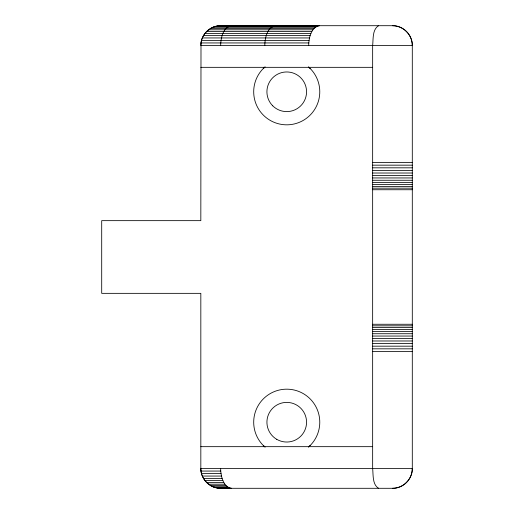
<?xml version="1.0" encoding="UTF-8"?>
<svg xmlns="http://www.w3.org/2000/svg" width="514" height="514" viewBox="0 0 514 514"><rect width="100%" height="100%" fill="white"/><g stroke="black" fill="none" stroke-linecap="round" stroke-linejoin="round"><path stroke-width="0.77" d="M220.654 45.528C220.834 38.139 222.8 27.101 231.544 25.7M264.787 45.528C264.967 38.139 266.939 27.101 275.684 25.7M308.689 45.528C308.863 38.139 310.835 27.101 319.579 25.7M201 42.938L200.826 220.654L101.701 220.654L101.701 293.346L200.826 293.346L200.826 468.472C200.601 479.074 210.059 488.525 220.654 488.3L392.478 488.3C403.072 488.525 412.524 479.074 412.299 468.472L412.299 45.528C412.524 34.926 403.072 25.475 392.478 25.7L220.654 25.7C210.991 25.546 202.105 33.339 201 42.938L308.779 42.938M263.374 68.42L264.787 67.334M308.689 446.666L310.103 445.58M378.587 25.7C372.264 29.42 373.344 39.09 372.65 45.528L372.65 468.472C373.344 474.91 372.264 484.58 378.587 488.3M218.064 25.867L318.16 25.867M215.52 26.375L316.759 26.375M213.066 27.21L315.41 27.21M210.74 28.354L314.131 28.354M208.581 29.799L312.949 29.799M206.634 31.508L311.876 31.508M204.925 33.455L310.938 33.455M203.486 35.614L310.148 35.614M202.336 37.94L309.518 37.94M201.501 40.394L309.055 40.394M200.826 67.334L372.65 67.334M372.65 162.495L412.299 162.495M372.65 165.167L412.299 165.167M372.65 167.821L412.299 167.821M372.65 170.449L412.299 170.449M372.65 173.019L412.299 173.019M372.65 175.531L412.299 175.531M372.65 177.947L412.299 177.947M372.65 180.266L412.299 180.266M372.65 182.464L412.299 182.464M372.65 184.52L412.299 184.52M372.65 186.428L412.299 186.428M372.65 188.169L412.299 188.169M372.65 189.737L412.299 189.737M372.65 324.263L412.299 324.263M372.65 325.831L412.299 325.831M372.65 327.572L412.299 327.572M372.65 329.48L412.299 329.48M372.65 331.536L412.299 331.536M372.65 333.734L412.299 333.734M372.65 336.053L412.299 336.053M372.65 338.469L412.299 338.469M372.65 340.981L412.299 340.981M372.65 343.551L412.299 343.551M372.65 346.179L412.299 346.179M372.65 348.833L412.299 348.833M372.65 351.505L412.299 351.505M200.826 446.666L372.65 446.666M201 471.062L220.744 471.062C221.367 477.712 223.699 487.259 231.544 488.3M201.501 473.606L221.026 473.606M202.336 476.06L221.483 476.06M203.486 478.386L222.112 478.386M204.925 480.545L222.903 480.545M206.634 482.492L223.841 482.492M208.581 484.201L224.914 484.201M210.74 485.646L226.102 485.646M213.066 486.79L227.381 486.79M215.52 487.625L228.73 487.625M218.064 488.133L230.124 488.133M308.689 67.334L310.103 68.42M263.374 445.58L264.787 446.666M220.654 468.472L220.744 471.062M220.654 488.3A19.828 19.828 0 0 1 200.826 468.472L412.299 468.472A19.828 19.828 0 0 1 392.478 488.3M220.654 25.7A19.828 19.828 0 0 0 200.826 45.528L412.299 45.528A19.828 19.828 0 0 0 392.478 25.7M308.381 66.82A33.044 33.044 0 0 1 310.649 114.59A33.044 33.044 0 0 1 262.827 114.59A33.044 33.044 0 0 1 265.096 66.82M265.096 447.18A33.044 33.044 0 0 1 262.827 399.41A33.044 33.044 0 0 1 310.649 399.41A33.044 33.044 0 0 1 308.381 447.18M272.722 105.807A19.828 19.828 0 0 0 305.888 96.915A19.828 19.828 0 0 0 281.608 72.635A19.828 19.828 0 0 0 272.722 105.807M276.757 439.341A19.828 19.828 0 0 0 306.562 422.296A19.828 19.828 0 0 0 276.898 405.006A19.828 19.828 0 0 0 276.757 439.341"/></g></svg>
